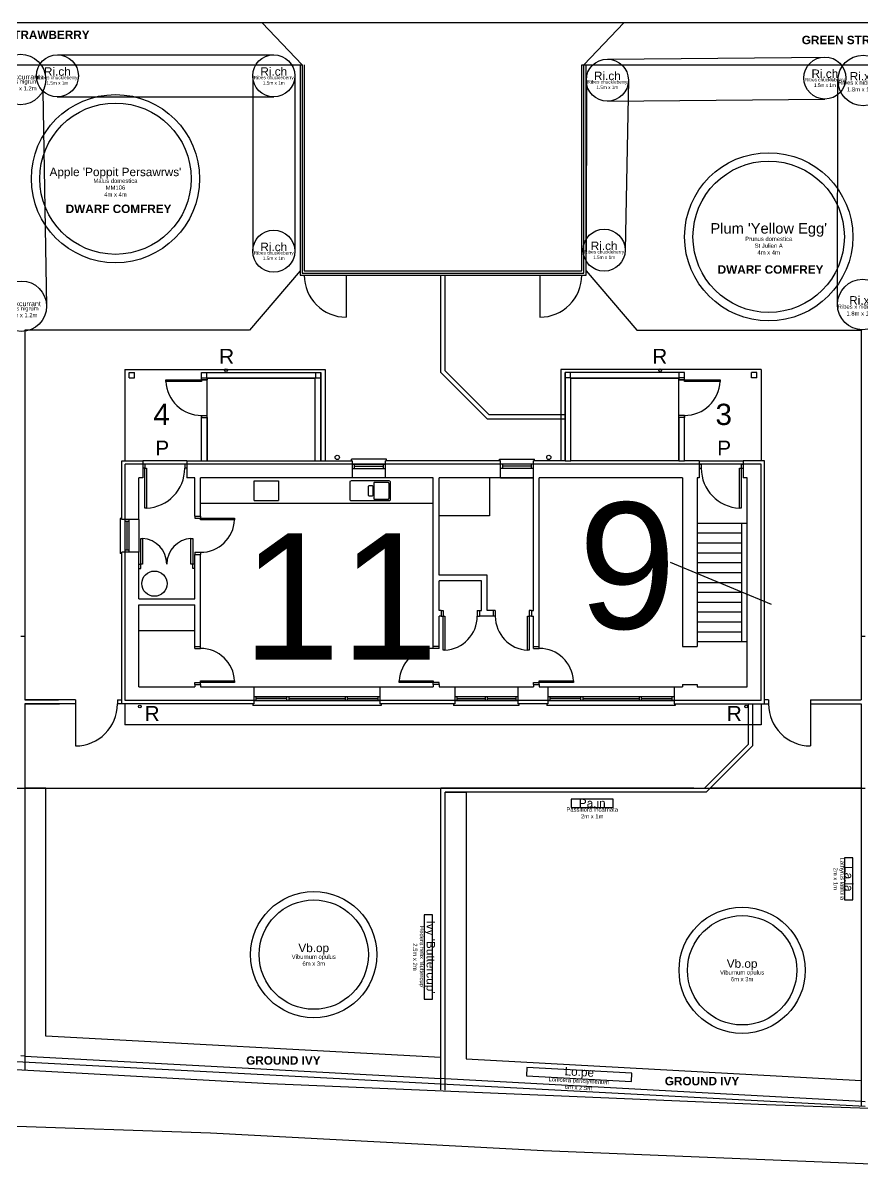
# Model space of a CAD drawing. Header units: metres. Extents: x -1 to 177, y -18 to 89.
# Drawn here: x 58.8 to 78.75, y 20.14 to 47.33 of the extents above; entities that cross this region are included whole.
import ezdxf

# ---------------------------------------------------------------- set-up
doc = ezdxf.new("R2010")
doc.units = ezdxf.units.M
doc.header["$LTSCALE"] = 1016
for name, color, linetype, lineweight, true_color in [('Areas', 30, 'Continuous', 25, 0xff7f00), ('Beds', 32, 'Continuous', 25, 0xb65b03), ('Plant - Climber', 3, 'Continuous', 25, 0x00ff00), ('Plant - Shrub', 96, 'Continuous', 25, 0x008000), ('Plant - Tree', 96, 'Continuous', 25, 0x008000), ('Plant label', 30, 'Continuous', 25, 0xff7f00), ('x_Ground cover', 253, 'Continuous', 25, 0xa0a0a4)]:
    doc.layers.add(name, color=color, linetype=linetype, lineweight=lineweight, true_color=true_color)
doc.layers.add('Plant - Perennial', color=96, linetype='Continuous', true_color=0x008000)
doc.styles.add('textstyle11', font='')
doc.styles.add('textstyle12', font='')
doc.styles.add('textstyle135', font='')
doc.styles.add('textstyle138', font='')
doc.styles.add('textstyle148', font='')
doc.styles.add('textstyle15', font='')
doc.styles.add('textstyle151', font='')
doc.styles.add('textstyle16', font='')
doc.styles.add('textstyle17', font='')
doc.styles.add('textstyle18', font='')
doc.styles.add('textstyle19', font='')
doc.styles.add('textstyle20', font='')
doc.styles.add('textstyle208', font='')
doc.styles.add('textstyle209', font='')
doc.styles.add('textstyle210', font='')
doc.styles.add('textstyle211', font='')
doc.styles.add('textstyle212', font='')
doc.styles.add('textstyle213', font='')
doc.styles.add('textstyle216', font='')
doc.styles.add('textstyle217', font='')
doc.styles.add('textstyle229', font='')
doc.styles.add('textstyle230', font='')
doc.styles.add('textstyle252', font='')
doc.styles.add('textstyle253', font='')
doc.styles.add('textstyle258', font='')
doc.styles.add('textstyle259', font='')
doc.styles.add('textstyle283', font='')
doc.styles.add('textstyle284', font='')
doc.styles.add('textstyle75', font='')
doc.styles.add('textstyle76', font='')
doc.styles.add('textstyle77', font='')
doc.styles.add('textstyle81', font='')
doc.styles.add('textstyle85', font='')
doc.styles.add('textstyle86', font='')
doc.styles.add('textstyle89', font='')
doc.styles.add('textstyle90', font='')
doc.styles.get('textstyle11').set_extended_font_data('Arial')
doc.styles.get('textstyle12').set_extended_font_data('Arial')
doc.styles.get('textstyle135').set_extended_font_data('Arial')
doc.styles.get('textstyle138').set_extended_font_data('Arial')
doc.styles.get('textstyle148').set_extended_font_data('Arial')
doc.styles.get('textstyle15').set_extended_font_data('Arial')
doc.styles.get('textstyle151').set_extended_font_data('Arial')
doc.styles.get('textstyle16').set_extended_font_data('Arial')
doc.styles.get('textstyle17').set_extended_font_data('Arial')
doc.styles.get('textstyle18').set_extended_font_data('Arial')
doc.styles.get('textstyle19').set_extended_font_data('Arial')
doc.styles.get('textstyle20').set_extended_font_data('Arial')
doc.styles.get('textstyle208').set_extended_font_data('Arial')
doc.styles.get('textstyle209').set_extended_font_data('Arial')
doc.styles.get('textstyle210').set_extended_font_data('Arial')
doc.styles.get('textstyle211').set_extended_font_data('Arial')
doc.styles.get('textstyle212').set_extended_font_data('Arial')
doc.styles.get('textstyle213').set_extended_font_data('Arial')
doc.styles.get('textstyle216').set_extended_font_data('Arial')
doc.styles.get('textstyle217').set_extended_font_data('Arial')
doc.styles.get('textstyle229').set_extended_font_data('Arial')
doc.styles.get('textstyle230').set_extended_font_data('Arial')
doc.styles.get('textstyle252').set_extended_font_data('Arial', bold=True)
doc.styles.get('textstyle253').set_extended_font_data('Arial', bold=True)
doc.styles.get('textstyle258').set_extended_font_data('Arial', bold=True)
doc.styles.get('textstyle259').set_extended_font_data('Arial', bold=True)
doc.styles.get('textstyle283').set_extended_font_data('Arial', bold=True)
doc.styles.get('textstyle284').set_extended_font_data('Arial', bold=True)
doc.styles.get('textstyle75').set_extended_font_data('Arial')
doc.styles.get('textstyle76').set_extended_font_data('Arial')
doc.styles.get('textstyle77').set_extended_font_data('Arial')
doc.styles.get('textstyle81').set_extended_font_data('Arial')
doc.styles.get('textstyle85').set_extended_font_data('Arial')
doc.styles.get('textstyle86').set_extended_font_data('Arial')
doc.styles.get('textstyle89').set_extended_font_data('Arial')
doc.styles.get('textstyle90').set_extended_font_data('Arial')

# ---------------------------------------------------------------- blocks, each defined once
blk = doc.blocks.new('Shrub - Ribes nigrum')
at = {"layer": 'Plant - Shrub'}
blk.add_circle((0, 0), 0.6, dxfattribs=at)
at = {"layer": 'Plant - Shrub', "insert": (0, 0), "char_height": 0.12, "attachment_point": 8, "line_spacing_factor": 0.971628, "style": 'textstyle81'}
blk.add_mtext('\\c32767;Blackcurrant', dxfattribs=at)
at = {"layer": 'Plant label', "insert": (0, 0), "char_height": 0.1, "attachment_point": 2, "line_spacing_factor": 0.971628, "style": 'textstyle77'}
blk.add_mtext('\\c32767;Ribes nigrum\\P1.8m x 1.2m', dxfattribs=at)
blk = doc.blocks.new('Shrub - Ribes x nidigrolaria')
at = {"layer": 'Plant - Shrub'}
blk.add_circle((0, 0), 0.6, dxfattribs=at)
at = {"layer": 'Plant - Shrub', "insert": (0, 0), "char_height": 0.2, "attachment_point": 8, "line_spacing_factor": 0.971628, "style": 'textstyle86'}
blk.add_mtext('\\c32767;Ri.xn', dxfattribs=at)
at = {"layer": 'Plant label', "insert": (0, 0), "char_height": 0.1, "attachment_point": 2, "line_spacing_factor": 0.971628, "style": 'textstyle85'}
blk.add_mtext('\\c32767;Ribes x nidigrolaria\\P1.8m x 1.2m', dxfattribs=at)
blk = doc.blocks.new('Climber - Passiflora incarnata')
at = {"layer": 'Plant - Climber', "flags": 128}
blk.add_lwpolyline([(-0.5, 0), (0.5, 0), (0.5, 0.2), (-0.5, 0.2)], close=True, dxfattribs=at)
at = {"layer": 'Plant - Climber', "insert": (0, 0), "char_height": 0.2, "attachment_point": 8, "line_spacing_factor": 0.971628, "style": 'textstyle20'}
blk.add_mtext('\\c32767;Pa.in', dxfattribs=at)
at = {"layer": 'Plant label', "insert": (0, 0), "char_height": 0.1, "attachment_point": 2, "line_spacing_factor": 0.971628, "style": 'textstyle19'}
blk.add_mtext('\\c32767;Passiflora incarnata\\P2m x 1m', dxfattribs=at)
blk = doc.blocks.new('Climber - Lonicera periclymenum')
at = {"layer": 'Plant - Climber', "flags": 128}
blk.add_lwpolyline([(-1.25, 0), (1.25, 0), (1.25, 0.2), (-1.25, 0.2)], close=True, dxfattribs=at)
at = {"layer": 'Plant - Climber', "insert": (0, 0), "char_height": 0.2, "attachment_point": 8, "line_spacing_factor": 0.971628, "style": 'textstyle18'}
blk.add_mtext('\\c32767;Lo.pe', dxfattribs=at)
at = {"layer": 'Plant label', "insert": (0, 0), "char_height": 0.1, "attachment_point": 2, "line_spacing_factor": 0.971628, "style": 'textstyle17'}
blk.add_mtext('\\c32767;Lonicera periclymenum\\P6m x 2.5m', dxfattribs=at)
blk = doc.blocks.new("Climber - Hedera helix 'Buttercup'")
at = {"layer": 'Plant - Climber', "flags": 128}
blk.add_lwpolyline([(-1, 0), (1, 0), (1, 0.2), (-1, 0.2)], close=True, dxfattribs=at)
at = {"layer": 'Plant - Climber', "color": 30, "true_color": 0xff7f00, "insert": (0, 0), "char_height": 0.2, "attachment_point": 8, "line_spacing_factor": 0.971628, "style": 'textstyle12'}
blk.add_mtext("Ivy 'Buttercup'", dxfattribs=at)
at = {"layer": 'Plant label', "insert": (0, 0), "char_height": 0.1, "attachment_point": 2, "line_spacing_factor": 0.971628, "style": 'textstyle11'}
blk.add_mtext("\\c32767;Hedera helix 'Buttercup'\\P2.5m x 2m", dxfattribs=at)
blk = doc.blocks.new('Climber - Lathyrus latifolia')
at = {"layer": 'Plant - Climber', "flags": 128}
blk.add_lwpolyline([(-0.5, 0), (0.5, 0), (0.5, 0.2), (-0.5, 0.2)], close=True, dxfattribs=at)
at = {"layer": 'Plant - Climber', "insert": (0, 0), "char_height": 0.2, "attachment_point": 8, "line_spacing_factor": 0.971628, "style": 'textstyle16'}
blk.add_mtext('\\c32767;La.la', dxfattribs=at)
at = {"layer": 'Plant label', "insert": (0, 0), "char_height": 0.1, "attachment_point": 2, "line_spacing_factor": 0.971628, "style": 'textstyle15'}
blk.add_mtext('\\c32767;Lathyrus latifolia\\P2m x 1m', dxfattribs=at)
blk = doc.blocks.new('Shrub - Ribes chuckleberry')
at = {"layer": 'Plant - Shrub'}
blk.add_circle((0, 0), 0.5, dxfattribs=at)
at = {"layer": 'Plant - Shrub', "insert": (0, 0), "char_height": 0.2, "attachment_point": 8, "line_spacing_factor": 0.971628, "style": 'textstyle76'}
blk.add_mtext('\\c32767;Ri.ch', dxfattribs=at)
at = {"layer": 'Plant label', "insert": (0, 0), "char_height": 0.08, "attachment_point": 2, "line_spacing_factor": 0.971628, "style": 'textstyle75'}
blk.add_mtext('\\c32767;Ribes chuckleberry\\P1.5m x 1m', dxfattribs=at)
blk = doc.blocks.new('Shrub - Viburnum opulus')
at = {"layer": 'Plant - Shrub'}
blk.add_circle((0, 0), 1.5, dxfattribs=at)
at = {"layer": 'Plant - Shrub', "insert": (0, 0), "char_height": 0.2, "attachment_point": 8, "line_spacing_factor": 0.971628, "style": 'textstyle90'}
blk.add_mtext('\\c32767;Vb.op', dxfattribs=at)
at = {"layer": 'Plant label', "insert": (0, 0), "char_height": 0.1, "attachment_point": 2, "line_spacing_factor": 0.971628, "style": 'textstyle89'}
blk.add_mtext('\\c32767;Viburnum opulus\\P6m x 3m', dxfattribs=at)

msp = doc.modelspace()

# ---------------------------------------------------------------- linework, layer by layer
at = {"layer": 'Areas'}
for p, q in [((65.386, 41.43), (64.182, 40.025)), ((66.486, 41.33), (66.486, 40.33)), ((68.736, 39.016), (68.736, 41.33)), ((68.836, 39.058), (68.836, 41.33)), ((71.086, 41.33), (71.086, 40.33)), ((72.186, 41.43), (73.391, 40.025)), ((58.845, 40.025), (58.845, 31.234)), ((64.182, 40.025), (58.845, 40.025)), ((73.391, 40.025), (78.727, 40.025)), ((78.727, 40.025), (78.727, 31.234)), ((61.223, 39.086), (61.223, 36.916)), ((61.223, 39.086), (65.983, 39.086)), ((61.323, 39.016), (61.448, 39.016)), ((61.323, 38.891), (61.323, 39.016)), ((61.323, 38.891), (61.448, 38.891)), ((61.448, 38.891), (61.448, 39.016)), ((63.045, 39.016), (65.783, 39.016)), ((63.045, 39.016), (63.17, 39.016)), ((63.045, 38.891), (63.045, 39.016)), ((63.045, 39.016), (63.17, 39.016)), ((63.045, 38.891), (63.045, 39.016)), ((63.045, 38.891), (63.17, 38.891)), ((63.045, 38.891), (63.17, 38.891)), ((63.045, 38.891), (63.18, 38.891)), ((63.045, 38.841), (63.045, 38.891)), ((63.17, 38.891), (63.17, 39.016)), ((63.17, 38.891), (63.17, 39.016)), ((63.18, 36.916), (63.18, 38.891)), ((63.18, 38.881), (65.748, 38.881)), ((65.748, 36.916), (65.748, 38.881)), ((65.758, 39.016), (65.883, 39.016)), ((65.758, 38.891), (65.758, 39.016)), ((65.758, 39.016), (65.883, 39.016)), ((65.758, 38.891), (65.758, 39.016)), ((65.758, 38.891), (65.883, 38.891)), ((65.758, 38.891), (65.883, 38.891)), ((65.883, 36.916), (65.883, 39.016)), ((65.883, 38.891), (65.883, 39.016)), ((65.883, 38.891), (65.883, 39.016)), ((65.983, 39.086), (65.983, 36.916)), ((68.736, 39.016), (69.836, 37.916)), ((69.877, 38.016), (68.836, 39.058)), ((76.349, 39.086), (71.59, 39.086)), ((71.59, 39.086), (71.59, 36.916)), ((71.69, 36.916), (71.69, 39.016)), ((71.815, 39.016), (71.69, 39.016)), ((71.69, 38.891), (71.69, 39.016)), ((71.815, 39.016), (71.69, 39.016)), ((71.69, 38.891), (71.69, 39.016)), ((71.815, 38.891), (71.69, 38.891)), ((71.815, 38.891), (71.69, 38.891)), ((74.527, 39.016), (71.79, 39.016)), ((71.815, 38.891), (71.815, 39.016)), ((71.815, 38.891), (71.815, 39.016)), ((74.392, 38.881), (71.825, 38.881)), ((71.825, 36.916), (71.825, 38.881)), ((74.527, 38.891), (74.392, 38.891)), ((74.392, 36.916), (74.392, 38.891)), ((74.527, 39.016), (74.402, 39.016)), ((74.402, 38.891), (74.402, 39.016)), ((74.527, 39.016), (74.402, 39.016)), ((74.402, 38.891), (74.402, 39.016)), ((74.527, 38.891), (74.402, 38.891)), ((74.527, 38.891), (74.402, 38.891)), ((74.527, 38.891), (74.527, 39.016)), ((74.527, 38.891), (74.527, 39.016)), ((74.527, 38.841), (74.527, 38.891)), ((76.249, 39.016), (76.124, 39.016)), ((76.124, 38.891), (76.124, 39.016)), ((76.249, 38.891), (76.124, 38.891)), ((76.249, 38.891), (76.249, 39.016)), ((76.349, 39.086), (76.349, 36.916)), ((63.045, 38.841), (63.18, 38.841)), ((74.527, 38.841), (74.392, 38.841)), ((63.045, 36.916), (63.045, 37.993)), ((63.045, 37.993), (63.045, 37.943)), ((63.045, 37.993), (63.18, 37.993)), ((63.045, 37.942), (63.18, 37.942)), ((69.836, 37.916), (71.69, 37.916)), ((69.877, 38.016), (71.69, 38.016)), ((74.527, 37.993), (74.392, 37.993)), ((74.527, 37.942), (74.392, 37.942)), ((74.527, 36.916), (74.527, 37.993)), ((74.527, 37.993), (74.527, 37.943)), ((61.145, 35.521), (61.145, 36.916)), ((61.145, 36.916), (61.645, 36.916)), ((61.224, 31.213), (61.224, 36.837)), ((76.348, 36.837), (61.224, 36.837)), ((62.695, 36.916), (61.645, 36.916)), ((61.645, 36.916), (61.645, 36.507)), ((61.695, 36.838), (61.645, 36.838)), ((61.695, 36.738), (61.645, 36.738)), ((61.695, 36.838), (61.695, 36.738)), ((62.695, 36.838), (62.645, 36.838)), ((62.645, 36.838), (62.645, 36.738)), ((62.695, 36.738), (62.645, 36.738)), ((62.695, 36.916), (62.695, 36.507)), ((62.695, 36.916), (63.045, 36.916)), ((63.045, 36.916), (63.18, 36.916)), ((63.18, 36.916), (65.748, 36.916)), ((65.748, 36.916), (65.883, 36.916)), ((65.883, 36.916), (66.635, 36.916)), ((67.442, 36.951), (66.61, 36.951)), ((66.61, 36.916), (66.61, 36.951)), ((66.635, 36.507), (66.635, 36.916)), ((66.635, 36.836), (67.417, 36.836)), ((66.635, 36.736), (67.417, 36.736)), ((66.685, 36.736), (66.685, 36.836)), ((66.685, 36.786), (67.367, 36.786)), ((67.367, 36.736), (67.367, 36.836)), ((67.417, 36.507), (67.417, 36.916)), ((70.156, 36.916), (67.417, 36.916)), ((67.442, 36.916), (67.442, 36.951)), ((70.131, 36.916), (70.131, 36.951)), ((70.131, 36.951), (70.963, 36.951)), ((70.156, 36.507), (70.156, 36.916)), ((70.938, 36.836), (70.156, 36.836)), ((70.938, 36.736), (70.156, 36.736)), ((70.206, 36.736), (70.206, 36.836)), ((70.888, 36.786), (70.206, 36.786)), ((70.888, 36.736), (70.888, 36.836)), ((70.938, 33.359), (70.938, 36.916)), ((71.69, 36.916), (70.938, 36.916)), ((70.963, 36.916), (70.963, 36.951)), ((71.69, 36.916), (71.825, 36.916)), ((74.392, 36.916), (71.825, 36.916)), ((74.392, 36.916), (71.825, 36.916)), ((74.392, 36.916), (74.527, 36.916)), ((74.877, 36.916), (74.527, 36.916)), ((74.877, 36.916), (74.877, 36.507)), ((74.877, 36.916), (75.927, 36.916)), ((74.877, 36.838), (74.927, 36.838)), ((74.877, 36.738), (74.927, 36.738)), ((74.927, 36.838), (74.927, 36.738)), ((75.877, 36.838), (75.927, 36.838)), ((75.877, 36.838), (75.877, 36.738)), ((75.877, 36.738), (75.927, 36.738)), ((75.927, 36.916), (75.927, 36.507)), ((76.427, 36.916), (75.927, 36.916)), ((76.348, 31.213), (76.348, 36.837)), ((76.427, 31.134), (76.427, 36.916)), ((61.645, 36.507), (61.554, 36.507)), ((61.554, 35.521), (61.554, 36.507)), ((62.883, 36.507), (62.695, 36.507)), ((62.883, 35.599), (62.883, 36.507)), ((66.635, 36.507), (63.021, 36.507)), ((63.021, 35.599), (63.021, 36.507)), ((64.297, 35.972), (64.297, 36.442)), ((64.297, 36.442), (64.877, 36.442)), ((64.877, 36.442), (64.877, 35.972)), ((67.417, 36.507), (66.635, 36.507)), ((68.553, 36.507), (67.417, 36.507)), ((68.553, 32.503), (68.553, 36.507)), ((68.691, 34.197), (68.691, 36.507)), ((70.156, 36.507), (68.691, 36.507)), ((69.891, 36.507), (69.891, 35.607)), ((70.938, 36.507), (70.131, 36.507)), ((70.156, 36.507), (70.938, 36.507)), ((71.076, 32.503), (71.076, 36.507)), ((74.483, 36.507), (71.076, 36.507)), ((74.483, 36.507), (74.483, 32.499)), ((74.831, 36.507), (74.831, 32.503)), ((74.877, 36.507), (74.831, 36.507)), ((76.018, 36.507), (75.927, 36.507)), ((76.018, 31.543), (76.018, 36.507)), ((63.021, 35.907), (68.553, 35.907)), ((64.297, 35.972), (64.877, 35.972)), ((61.145, 35.546), (61.11, 35.546)), ((61.11, 35.546), (61.11, 34.714)), ((61.554, 35.521), (61.145, 35.521)), ((61.225, 34.739), (61.225, 35.521)), ((61.325, 35.471), (61.225, 35.471)), ((61.275, 34.789), (61.275, 35.471)), ((61.325, 34.739), (61.325, 35.521)), ((61.554, 35.521), (61.554, 34.74)), ((62.883, 35.599), (62.883, 35.549)), ((62.883, 35.599), (63.021, 35.599)), ((62.883, 35.549), (63.021, 35.549)), ((63.021, 35.599), (63.021, 35.549)), ((69.891, 35.607), (68.691, 35.607)), ((74.831, 35.435), (76.018, 35.435)), ((75.881, 35.435), (75.881, 32.615)), ((74.831, 35.2), (75.881, 35.2)), ((74.831, 34.965), (75.881, 34.965)), ((61.145, 34.714), (61.11, 34.714)), ((61.145, 31.134), (61.145, 34.74)), ((61.554, 34.74), (61.145, 34.74)), ((61.325, 34.789), (61.225, 34.789)), ((61.554, 33.631), (61.554, 34.74)), ((62.883, 34.739), (63.021, 34.739)), ((62.883, 34.739), (62.883, 34.689)), ((62.883, 33.631), (62.883, 34.689)), ((62.883, 34.689), (63.021, 34.689)), ((63.021, 34.739), (63.021, 34.689)), ((63.021, 32.503), (63.021, 34.689)), ((74.831, 34.73), (75.881, 34.73)), ((61.554, 34.456), (61.604, 34.456)), ((61.554, 34.356), (61.604, 34.356)), ((61.604, 34.356), (61.604, 34.456)), ((62.883, 34.456), (62.833, 34.456)), ((62.833, 34.356), (62.833, 34.456)), ((62.883, 34.356), (62.833, 34.356)), ((76.599, 33.497), (74.199, 34.497)), ((74.831, 34.495), (75.881, 34.495)), ((74.831, 34.26), (75.881, 34.26)), ((69.839, 34.197), (68.691, 34.197)), ((68.691, 33.359), (68.691, 34.059)), ((69.701, 34.059), (68.691, 34.059)), ((69.701, 33.359), (69.701, 34.059)), ((69.839, 33.359), (69.839, 34.197)), ((74.831, 34.025), (75.331, 34.025)), ((75.331, 34.025), (75.881, 34.025)), ((74.831, 33.79), (75.881, 33.79)), ((61.554, 33.631), (62.883, 33.631)), ((61.554, 31.543), (61.554, 33.493)), ((61.554, 33.493), (62.883, 33.493)), ((62.883, 32.503), (62.883, 33.493)), ((74.831, 33.555), (75.881, 33.555)), ((68.741, 33.359), (68.691, 33.359)), ((68.691, 32.503), (68.691, 33.221)), ((68.741, 33.221), (68.691, 33.221)), ((68.741, 33.359), (68.791, 33.359)), ((68.741, 33.359), (68.741, 33.221)), ((68.741, 33.221), (68.791, 33.221)), ((68.791, 33.359), (68.791, 33.221)), ((69.601, 33.359), (69.601, 33.221)), ((69.601, 33.359), (69.651, 33.359)), ((69.601, 33.221), (69.651, 33.221)), ((69.651, 33.359), (69.701, 33.359)), ((69.651, 33.359), (69.651, 33.221)), ((69.978, 33.221), (69.651, 33.221)), ((69.978, 33.359), (69.839, 33.359)), ((69.978, 33.359), (69.978, 33.221)), ((70.028, 33.359), (69.978, 33.359)), ((70.028, 33.221), (69.978, 33.221)), ((70.028, 33.359), (70.028, 33.221)), ((70.838, 33.359), (70.838, 33.221)), ((70.888, 33.359), (70.838, 33.359)), ((70.888, 33.221), (70.838, 33.221)), ((70.888, 33.359), (70.888, 33.221)), ((70.888, 33.359), (70.938, 33.359)), ((70.888, 33.221), (70.938, 33.221)), ((70.938, 32.503), (70.938, 33.221)), ((74.831, 33.32), (75.881, 33.32)), ((74.831, 33.085), (75.881, 33.085)), ((58.845, 32.734), (58.745, 32.734)), ((61.554, 32.881), (62.883, 32.881)), ((74.831, 32.85), (75.881, 32.85)), ((78.827, 32.734), (78.727, 32.734)), ((62.883, 32.503), (63.021, 32.503)), ((62.883, 32.453), (62.883, 32.503)), ((62.883, 32.453), (63.021, 32.453)), ((63.021, 32.453), (63.021, 32.503)), ((68.691, 32.503), (68.553, 32.503)), ((68.553, 32.453), (68.553, 32.503)), ((68.691, 32.453), (68.553, 32.453)), ((68.691, 32.453), (68.691, 32.503)), ((70.938, 32.503), (71.076, 32.503)), ((70.938, 32.453), (70.938, 32.503)), ((70.938, 32.453), (71.076, 32.453)), ((71.076, 32.453), (71.076, 32.503)), ((74.483, 32.503), (74.831, 32.503)), ((74.831, 32.615), (76.018, 32.615)), ((58.845, 32.134), (58.845, 31.234)), ((61.554, 31.543), (62.883, 31.543)), ((62.883, 31.643), (63.021, 31.643)), ((62.883, 31.593), (62.883, 31.643)), ((62.883, 31.593), (63.021, 31.593)), ((62.883, 31.593), (62.883, 31.543)), ((63.021, 31.593), (63.021, 31.643)), ((63.021, 31.593), (63.021, 31.543)), ((63.021, 31.543), (64.287, 31.543)), ((64.287, 31.543), (64.287, 31.134)), ((64.287, 31.543), (67.287, 31.543)), ((67.287, 31.543), (68.553, 31.543)), ((67.287, 31.543), (67.287, 31.134)), ((68.691, 31.643), (68.553, 31.643)), ((68.553, 31.593), (68.553, 31.643)), ((68.691, 31.593), (68.553, 31.593)), ((68.553, 31.593), (68.553, 31.543)), ((68.691, 31.593), (68.691, 31.643)), ((68.691, 31.593), (68.691, 31.543)), ((68.691, 31.543), (69.064, 31.543)), ((69.064, 31.543), (69.064, 31.134)), ((69.064, 31.543), (70.564, 31.543)), ((70.564, 31.543), (70.938, 31.543)), ((70.564, 31.543), (70.564, 31.134)), ((70.938, 31.643), (71.076, 31.643)), ((70.938, 31.593), (70.938, 31.643)), ((70.938, 31.593), (71.076, 31.593)), ((70.938, 31.593), (70.938, 31.543)), ((71.076, 31.593), (71.076, 31.643)), ((71.076, 31.593), (71.076, 31.543)), ((71.076, 31.543), (71.279, 31.543)), ((71.279, 31.543), (71.279, 31.134)), ((71.279, 31.543), (74.279, 31.543)), ((74.279, 31.543), (74.279, 31.134)), ((74.279, 31.543), (74.483, 31.543)), ((74.483, 31.593), (74.483, 31.543)), ((74.483, 31.593), (74.831, 31.593)), ((74.831, 31.593), (74.831, 31.543)), ((74.831, 31.543), (76.018, 31.543)), ((64.287, 31.314), (67.287, 31.314)), ((64.337, 31.314), (64.337, 31.214)), ((65.067, 31.314), (65.067, 31.214)), ((65.117, 31.314), (65.117, 31.214)), ((66.457, 31.314), (66.457, 31.214)), ((66.507, 31.314), (66.507, 31.214)), ((67.237, 31.314), (67.237, 31.214)), ((69.064, 31.314), (70.564, 31.314)), ((69.114, 31.314), (69.114, 31.214)), ((69.789, 31.314), (69.789, 31.214)), ((69.839, 31.314), (69.839, 31.214)), ((70.514, 31.314), (70.514, 31.214)), ((71.279, 31.314), (74.279, 31.314)), ((71.329, 31.314), (71.329, 31.214)), ((72.059, 31.314), (72.059, 31.214)), ((72.109, 31.314), (72.109, 31.214)), ((73.449, 31.314), (73.449, 31.214)), ((73.499, 31.314), (73.499, 31.214)), ((74.229, 31.314), (74.229, 31.214)), ((60.045, 31.234), (58.845, 31.234)), ((58.845, 31.234), (59.646, 31.234)), ((58.845, 31.134), (58.845, 22.512)), ((58.845, 31.134), (58.845, 29.134)), ((60.045, 31.134), (58.845, 31.134)), ((58.845, 31.134), (59.668, 31.134)), ((60.045, 31.234), (60.045, 31.134)), ((60.045, 31.134), (60.045, 30.134)), ((61.045, 31.234), (61.145, 31.234)), ((61.045, 31.234), (61.045, 31.134)), ((61.145, 31.134), (61.045, 31.134)), ((64.287, 31.134), (61.145, 31.134)), ((61.223, 31.134), (61.223, 30.633)), ((76.348, 31.213), (61.224, 31.213)), ((64.262, 31.134), (64.262, 31.099)), ((67.312, 31.099), (64.262, 31.099)), ((64.287, 31.214), (67.287, 31.214)), ((65.067, 31.264), (64.337, 31.264)), ((65.117, 31.264), (66.457, 31.264)), ((66.507, 31.264), (66.557, 31.264)), ((66.507, 31.264), (67.237, 31.264)), ((69.064, 31.134), (67.287, 31.134)), ((67.312, 31.134), (67.312, 31.099)), ((69.039, 31.134), (69.039, 31.099)), ((70.589, 31.099), (69.039, 31.099)), ((69.064, 31.214), (70.564, 31.214)), ((69.114, 31.264), (69.789, 31.264)), ((69.839, 31.264), (70.514, 31.264)), ((71.279, 31.134), (70.564, 31.134)), ((70.589, 31.134), (70.589, 31.099)), ((71.254, 31.134), (71.254, 31.099)), ((74.304, 31.099), (71.254, 31.099)), ((71.279, 31.214), (74.279, 31.214)), ((72.059, 31.264), (71.329, 31.264)), ((72.109, 31.264), (73.449, 31.264)), ((73.499, 31.264), (73.549, 31.264)), ((73.499, 31.264), (74.229, 31.264)), ((74.279, 31.134), (76.427, 31.134)), ((74.304, 31.134), (74.304, 31.099)), ((76.046, 30.176), (76.046, 31.134)), ((76.146, 31.134), (76.146, 30.134)), ((76.349, 31.134), (76.349, 30.633)), ((76.527, 31.234), (76.427, 31.234)), ((76.427, 31.134), (76.527, 31.134)), ((76.527, 31.234), (76.527, 31.134)), ((77.527, 31.234), (77.527, 31.134)), ((77.527, 31.234), (78.727, 31.234)), ((77.527, 31.134), (78.727, 31.134)), ((77.527, 31.134), (77.527, 30.134)), ((78.727, 31.134), (78.727, 21.567)), ((76.349, 30.633), (61.223, 30.633)), ((75.005, 29.134), (76.046, 30.176)), ((76.146, 30.134), (75.046, 29.034)), ((38.863, 29.134), (78.827, 29.134)), ((58.845, 29.134), (68.736, 29.134)), ((74.747, 29.134), (68.736, 29.134)), ((68.736, 21.954), (68.736, 29.134)), ((68.736, 29.134), (75.005, 29.134)), ((78.727, 29.134), (75.146, 29.134)), ((74.788, 29.034), (68.836, 29.034)), ((75.046, 29.034), (68.836, 29.034)), ((78.827, 21.564), (43.535, 23.42)), ((64.66, 22.103), (52.879, 22.75)), ((64.66, 22.103), (52.879, 22.75)), ((58.845, 22.76), (58.745, 22.765)), ((58.845, 22.76), (58.845, 22.436)), ((76.476, 21.598), (64.66, 22.103)), ((76.476, 21.598), (64.66, 22.103)), ((68.836, 22.217), (68.736, 22.223)), ((68.836, 21.95), (68.836, 22.217)), ((86.571, 21.254), (76.476, 21.598)), ((86.571, 21.254), (76.476, 21.598)), ((78.827, 21.675), (78.727, 21.68)), ((53.805, 21.253), (63.259, 20.933)), ((53.805, 21.253), (63.259, 20.933)), ((63.259, 20.933), (71.179, 20.51)), ((63.259, 20.933), (71.179, 20.51)), ((71.179, 20.51), (80.306, 20.142)), ((71.179, 20.51), (80.306, 20.142))]:
    msp.add_line(p, q, dxfattribs=at)
at = {"layer": 'Areas', "flags": 128}
for points in [[(73.086, 47.33), (64.486, 47.33)], [(65.386, 46.33), (65.386, 41.33), (72.186, 41.33), (72.186, 46.33)], [(65.436, 46.33), (65.436, 41.38), (72.136, 41.38), (72.136, 46.33)], [(65.486, 46.33), (65.486, 41.43), (72.086, 41.43), (72.086, 46.33)], [(63.045, 38.891), (63.045, 39.016), (65.883, 39.016), (65.883, 36.916)], [(65.748, 36.916), (65.748, 38.881), (63.18, 38.881), (63.18, 38.841), (63.045, 38.841), (63.045, 39.016), (65.883, 39.016), (65.883, 36.916)], [(71.825, 36.916), (71.825, 38.881), (74.392, 38.881), (74.392, 38.841), (74.527, 38.841), (74.527, 39.016), (71.69, 39.016), (71.69, 36.916)], [(63.045, 36.916), (63.045, 37.942), (63.18, 37.942), (63.18, 36.916)], [(74.527, 36.916), (74.527, 37.942), (74.392, 37.942), (74.392, 36.916)]]:
    msp.add_lwpolyline(points, dxfattribs=at)
for points in [[(62.196, 38.841), (63.045, 38.841), (63.045, 38.801), (62.196, 38.801)], [(74.527, 38.841), (75.377, 38.841), (75.377, 38.801), (74.527, 38.801)], [(61.695, 36.738), (61.735, 36.738), (61.735, 35.789), (61.695, 35.789)], [(75.837, 36.738), (75.877, 36.738), (75.877, 35.789), (75.837, 35.789)], [(63.021, 35.549), (63.83, 35.549), (63.83, 35.509), (63.021, 35.509)], [(61.604, 35.069), (61.644, 35.069), (61.644, 34.456), (61.604, 34.456)], [(62.793, 35.069), (62.833, 35.069), (62.833, 34.456), (62.793, 34.456)], [(68.791, 33.221), (68.831, 33.221), (68.831, 32.412), (68.791, 32.412)], [(70.798, 33.221), (70.838, 33.221), (70.838, 32.412), (70.798, 32.412)], [(63.021, 31.683), (63.83, 31.683), (63.83, 31.643), (63.021, 31.643)], [(67.744, 31.683), (68.553, 31.683), (68.553, 31.643), (67.744, 31.643)], [(71.076, 31.683), (71.885, 31.683), (71.885, 31.643), (71.076, 31.643)]]:
    msp.add_lwpolyline(points, close=True, dxfattribs=at)
for points in [[(66.578, 36.414, -0.414214), (66.608, 36.444), (67.498, 36.444, -0.414214), (67.528, 36.414), (67.528, 35.992, -0.414214), (67.498, 35.962), (66.608, 35.962, -0.414214), (66.578, 35.992)], [(67.015, 36.306, -0.414214), (67.035, 36.326), (67.095, 36.326, -0.414214), (67.115, 36.306), (67.115, 36.096, -0.414214), (67.095, 36.076), (67.035, 36.076, -0.414214), (67.015, 36.096)], [(67.145, 36.386, -0.414214), (67.165, 36.406), (67.475, 36.406, -0.414214), (67.495, 36.386), (67.495, 36.016, -0.414214), (67.475, 35.996), (67.165, 35.996, -0.414214), (67.145, 36.016)]]:
    msp.add_lwpolyline(points, format="xyb", close=True, dxfattribs=at)
at = {"layer": 'Areas'}
for centre, radius in [((63.626, 39.07), 0.0325), ((73.947, 39.07), 0.0325), ((66.271, 36.996), 0.05), ((71.301, 36.996), 0.05), ((61.924, 33.994), 0.3), ((61.576, 31.073), 0.0325), ((75.997, 31.073), 0.0325)]:
    msp.add_circle(centre, radius, dxfattribs=at)
for centre, radius, start, end in [((66.486, 41.33), 1, 180, 270), ((71.086, 41.33), 1, 270, 0), ((63.045, 38.844), 0.85, 182.6977, 270), ((74.527, 38.844), 0.85, 270, 357.3023), ((61.695, 36.738), 0.95, 272.4132, 0), ((75.877, 36.738), 0.95, 180, 267.5868), ((63.021, 35.549), 0.81, 270, 357.1694), ((61.604, 34.456), 0.614, 0, 86.2634), ((62.833, 34.456), 0.614, 93.7366, 180), ((68.791, 33.221), 0.81, 272.8306, 0), ((70.838, 33.221), 0.81, 180, 267.1694), ((63.021, 31.643), 0.81, 2.8306, 90), ((68.553, 31.643), 0.81, 90, 177.1694), ((71.076, 31.643), 0.81, 2.8306, 90), ((60.045, 31.134), 1, 270, 0), ((77.527, 31.134), 1, 180, 270)]:
    msp.add_arc(centre, radius, start, end, dxfattribs=at)
at = {"layer": 'Beds', "flags": 128}
for points in [[(52.204, 46.33), (65.436, 46.33), (64.486, 47.33), (53.104, 47.33), (52.154, 46.33)], [(72.086, 46.33), (85.418, 46.33), (84.468, 47.33), (73.086, 47.33), (72.136, 46.33)]]:
    msp.add_lwpolyline(points, dxfattribs=at)
for points in [[(58.845, 22.76), (68.736, 22.223), (68.736, 22.723), (59.345, 23.233), (59.345, 29.134), (58.845, 29.134)], [(68.836, 29.034), (69.336, 29.034), (69.336, 22.691), (78.727, 22.181), (78.727, 21.68), (68.836, 22.217)], [(69.336, 29.034), (69.336, 29.034)]]:
    msp.add_lwpolyline(points, close=True, dxfattribs=at)
at = {"layer": 'Beds'}
for centre, radius in [((60.997, 43.624), 1.8), ((76.53, 42.243), 1.8), ((65.712, 25.171), 1.3), ((75.898, 24.799), 1.3)]:
    msp.add_circle(centre, radius, dxfattribs=at)
at = {"layer": 'Plant - Shrub'}
for p, q in [((59.622, 46.57), (64.76, 46.57)), ((64.261, 46.07), (64.261, 41.9)), ((65.261, 46.07), (65.261, 41.9)), ((72.194, 45.967), (72.186, 41.889)), ((73.194, 45.967), (73.117, 41.925)), ((78.163, 40.631), (78.176, 45.961)), ((59.271, 45.708), (59.358, 40.591)), ((59.611, 45.57), (64.76, 45.57)), ((72.694, 45.467), (77.866, 45.518))]:
    msp.add_line(p, q, dxfattribs=at)
at = {"layer": 'Plant - Shrub', "flags": 128}
msp.add_lwpolyline([(72.694, 46.467), (77.945, 46.511)], dxfattribs=at)
at = {"layer": 'Plant - Tree'}
for centre in [(60.997, 43.624), (76.53, 42.243)]:
    msp.add_circle(centre, 2, dxfattribs=at)

# ---------------------------------------------------------------- block references
at = {"layer": 'Plant - Climber'}
msp.add_blockref('Climber - Passiflora incarnata', (72.334, 28.672), dxfattribs=at)
for name, p, rotation in [('Climber - Lathyrus latifolia', (78.334, 26.975), 270), ("Climber - Hedera helix 'Buttercup'", (68.335, 25.116), 270), ('Climber - Lonicera periclymenum', (72.019, 22.224), 356.8912230000001)]:
    msp.add_blockref(name, p, dxfattribs=dict(at, rotation=rotation))
at = {"layer": 'Plant - Shrub'}
for name, p in [('Shrub - Ribes nigrum', (58.738, 45.984)), ('Shrub - Ribes chuckleberry', (59.616, 46.07)), ('Shrub - Ribes chuckleberry', (64.761, 46.07)), ('Shrub - Ribes chuckleberry', (77.866, 46.018)), ('Shrub - Ribes x nidigrolaria', (78.776, 45.96)), ('Shrub - Ribes chuckleberry', (72.694, 45.967)), ('Shrub - Ribes chuckleberry', (72.617, 41.925)), ('Shrub - Ribes chuckleberry', (64.761, 41.9)), ('Shrub - Ribes nigrum', (58.758, 40.591)), ('Shrub - Ribes x nidigrolaria', (78.763, 40.631)), ('Shrub - Viburnum opulus', (65.712, 25.171)), ('Shrub - Viburnum opulus', (75.898, 24.799))]:
    msp.add_blockref(name, p, dxfattribs=at)

# ---------------------------------------------------------------- texts
at = {"layer": 'Areas', "char_height": 0.354, "attachment_point": 1, "line_spacing_factor": 0.971628}
for s, insert, style in [('R', (63.462, 39.578), 'textstyle208'), ('R', (73.76, 39.578), 'textstyle211'), ('P', (61.944, 37.396), 'textstyle209'), ('P', (75.305, 37.396), 'textstyle212'), ('R', (61.689, 31.085), 'textstyle210'), ('R', (75.533, 31.085), 'textstyle213')]:
    msp.add_mtext(s, dxfattribs=dict(at, insert=insert, style=style))
at = {"layer": 'Areas', "color": 6, "true_color": 0xff00ff, "char_height": 0.505, "width": 0.427, "attachment_point": 1, "line_spacing_factor": 0.971628}
for s, insert, style in [('4', (61.898, 38.272), 'textstyle217'), ('3', (75.265, 38.272), 'textstyle216')]:
    msp.add_mtext(s, dxfattribs=dict(at, insert=insert, style=style))
at = {"layer": 'Plant - Perennial', "color": 6, "true_color": 0xff00ff, "char_height": 3, "width": 0.427, "attachment_point": 1, "line_spacing_factor": 0.971628}
for s, insert, style in [('9', (72.001, 35.922), 'textstyle229'), ('11', (64.011, 35.19), 'textstyle230')]:
    msp.add_mtext(s, dxfattribs=dict(at, insert=insert, style=style))
at = {"layer": 'Plant - Tree', "color": 30, "true_color": 0xff7f00, "insert": (60.997, 43.624), "char_height": 0.2, "attachment_point": 8, "line_spacing_factor": 0.971628, "style": 'textstyle151'}
msp.add_mtext("Apple 'Poppit Persawrws'", dxfattribs=at)
at = {"layer": 'Plant - Tree', "insert": (76.53, 42.243), "char_height": 0.25, "attachment_point": 8, "line_spacing_factor": 0.971628, "style": 'textstyle148'}
msp.add_mtext("\\c32767;Plum 'Yellow Egg'", dxfattribs=at)
at = {"layer": 'Plant label', "char_height": 0.1, "attachment_point": 2, "line_spacing_factor": 0.971628}
for s, insert, style in [('\\c32767;Malus domestica\\PMM106\\P4m x 4m', (60.997, 43.624), 'textstyle138'), ('\\c32767;Prunus domestica\\PSt Julien A\\P4m x 4m', (76.53, 42.243), 'textstyle135')]:
    msp.add_mtext(s, dxfattribs=dict(at, insert=insert, style=style))
at = {"layer": 'x_Ground cover', "char_height": 0.2, "line_spacing_factor": 0.971628}
for s, insert, attachment_point, style in [('GREEN STRAWBERRY', (58.845, 47.146), 2, 'textstyle283'), ('GREEN STRAWBERRY', (78.853, 47.023), 2, 'textstyle284'), ('DWARF COMFREY', (61.071, 42.805), 8, 'textstyle259'), ('DWARF COMFREY', (76.574, 41.362), 8, 'textstyle258'), ('GROUND IVY', (64.99, 22.553), 8, 'textstyle253'), ('GROUND IVY', (74.945, 22.061), 8, 'textstyle252')]:
    msp.add_mtext(s, dxfattribs=dict(at, insert=insert, attachment_point=attachment_point, style=style))

doc.saveas('drawing.dxf')
